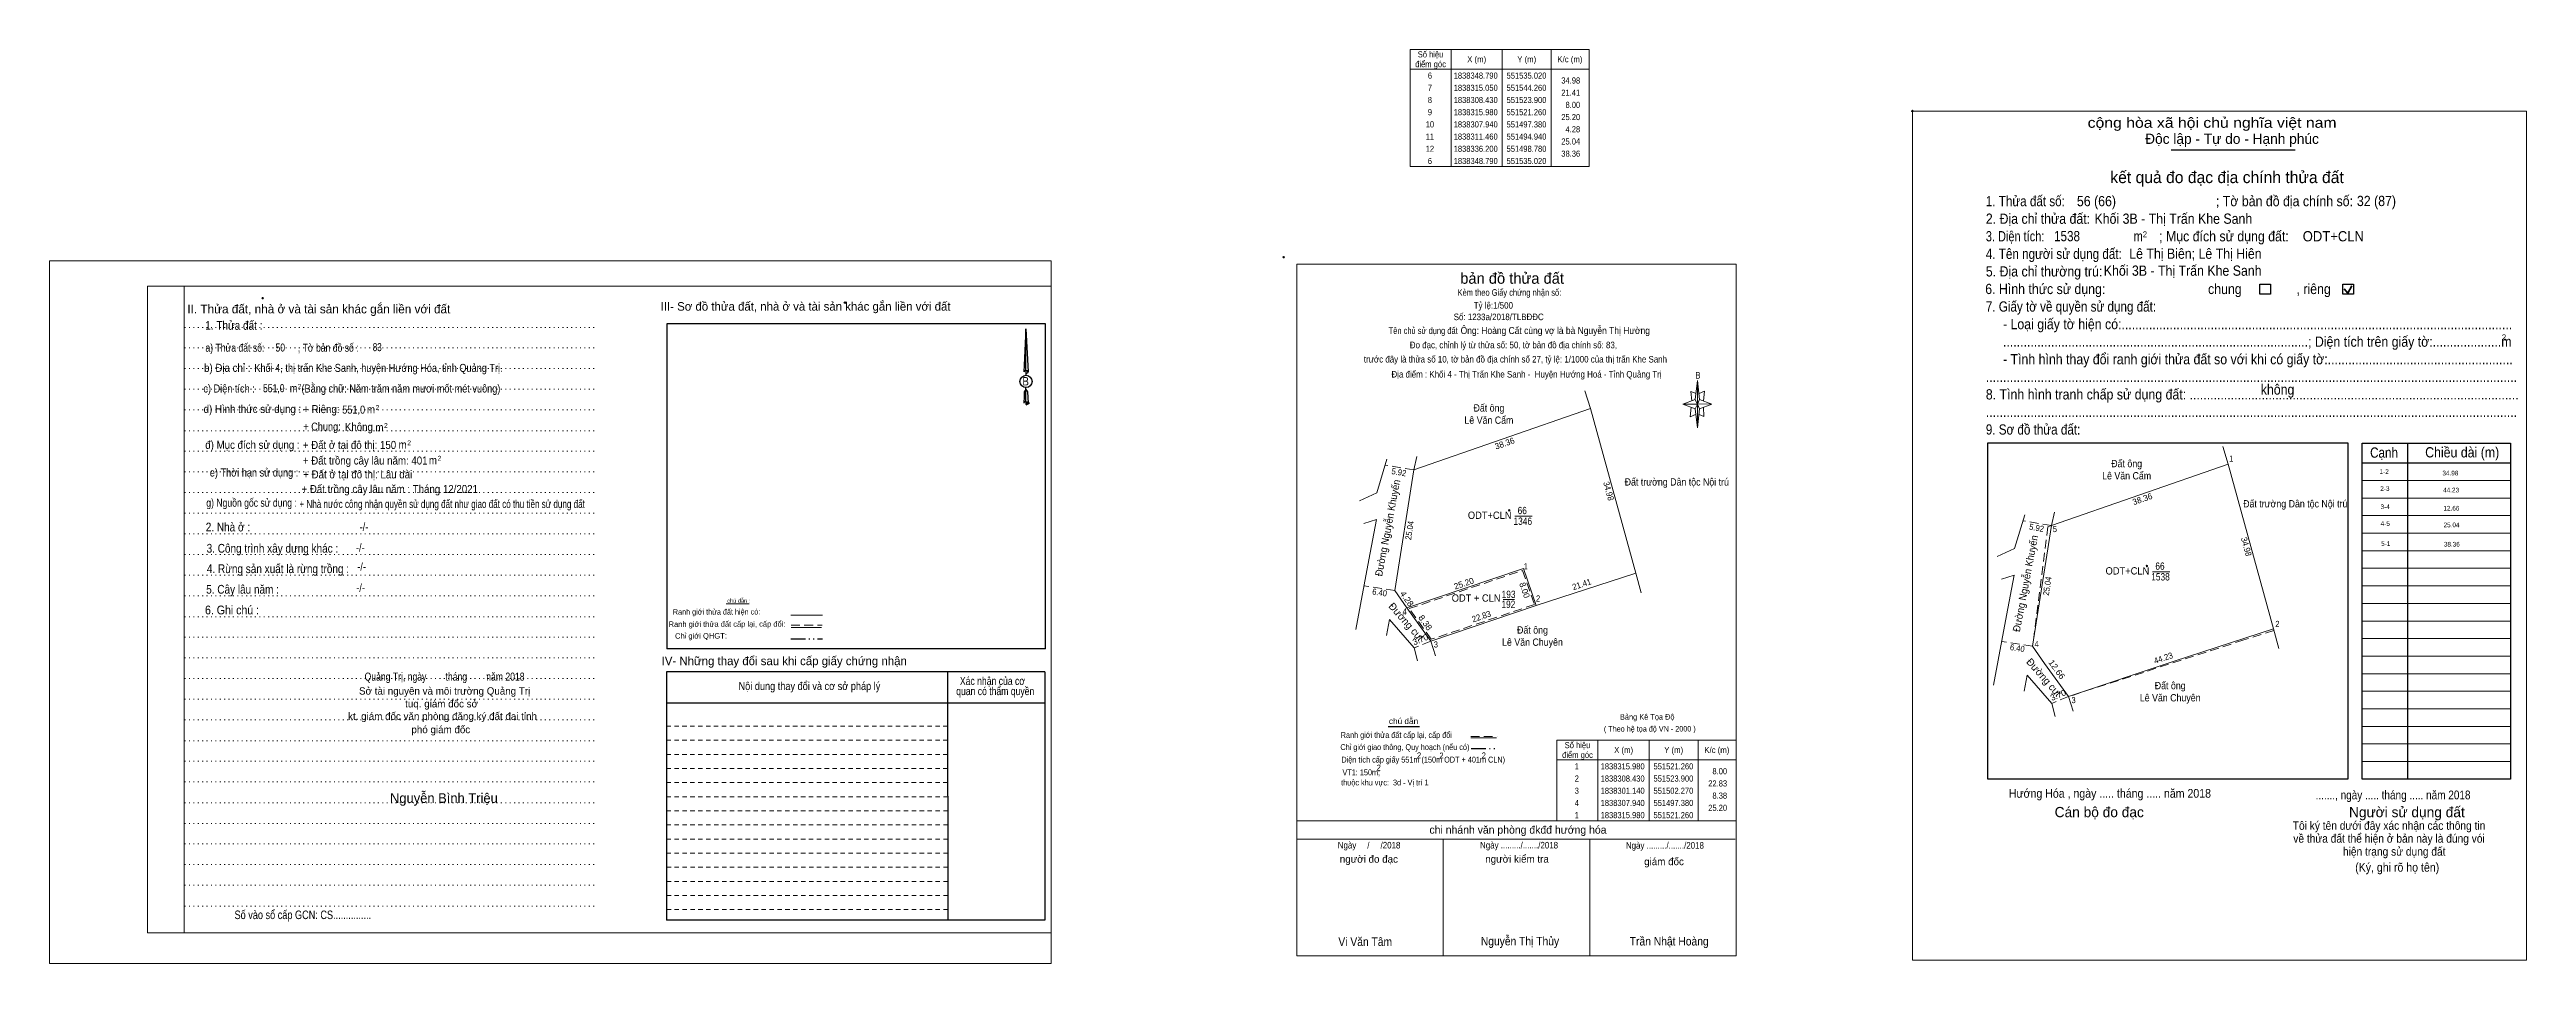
# Model space of a CAD drawing. Header units: metres. Extents: x 550655 to 551727, y 1838234 to 1838422.
# Drawn here: x 551219 to 551727, y 1838235 to 1838422 of the extents above; entities that cross this region are included whole.
import ezdxf
from ezdxf.enums import TextEntityAlignment as Align

# ---------------------------------------------------------------- set-up
doc = ezdxf.new("R2010")
doc.units = ezdxf.units.M
doc.header["$LTSCALE"] = 0.6
doc.header["$PDMODE"] = 32
doc.header["$PDSIZE"] = 0.3
for name, pattern in [('DASH_DOUBLE_DOT', [9.2, 5, -1.2, 0.3, -1.2, 0.3, -1.2]), ('DOTTED', [1.5, 0.3, -1.2]), ('MEDIUM_DASHED', [4.5, 3, -1.5]), ('SHORT_DASHED', [2.7, 1.5, -1.2])]:
    doc.linetypes.add(name, pattern=pattern)
for name, color, linetype, lineweight in [('1', 7, 'DOTTED', 13), ('10', 7, 'Continuous', 13), ('16', 7, 'Continuous', 25), ('18', 7, 'Continuous', 25), ('2', 7, 'SHORT_DASHED', 13), ('28', 7, 'Continuous', 25), ('5', 7, 'Continuous', 13), ('55', 7, 'Continuous', 13), ('63', 7, 'Continuous', 13), ('7', 7, 'Continuous', 13)]:
    doc.layers.add(name, color=color, linetype=linetype, lineweight=lineweight)
for name, color, linetype in [('30', 7, 'Continuous'), ('34', 7, 'Continuous'), ('6', 7, 'Continuous')]:
    doc.layers.add(name, color=color, linetype=linetype)

msp = doc.modelspace()

# ---------------------------------------------------------------- linework, layer by layer
at = {"layer": '1', "linetype": 'Continuous'}
for p, q in [((551239.43, 1838373.85), (551424.53, 1838373.85)), ((551239.43, 1838373.85), (551239.43, 1838241.35)), ((551424.53, 1838373.85), (551424.53, 1838240.23)), ((551239.43, 1838241.35), (551424.53, 1838241.35))]:
    msp.add_line(p, q, dxfattribs=at)
at = {"layer": '1'}
for p, q in [((551246.93, 1838373.85), (551246.93, 1838241.35)), ((551246.93, 1838373.85), (551246.93, 1838241.35)), ((551247.01, 1838365.43), (551331.55, 1838365.43)), ((551247.01, 1838361.21), (551331.55, 1838361.21)), ((551247.01, 1838356.97), (551331.55, 1838356.97)), ((551247.01, 1838352.73), (551331.55, 1838352.73)), ((551247.01, 1838348.49), (551331.55, 1838348.49)), ((551247.01, 1838344.25), (551331.55, 1838344.25)), ((551247.01, 1838340.03), (551331.55, 1838340.03)), ((551247.01, 1838335.79), (551331.55, 1838335.79)), ((551247.01, 1838331.55), (551331.55, 1838331.55)), ((551247.01, 1838327.31), (551331.55, 1838327.31)), ((551247.01, 1838323.09), (551331.55, 1838323.09)), ((551247.01, 1838318.85), (551331.55, 1838318.85)), ((551247.01, 1838314.61), (551331.55, 1838314.61)), ((551247.01, 1838310.37), (551331.55, 1838310.37)), ((551247.01, 1838306.13), (551331.55, 1838306.13)), ((551247.01, 1838301.91), (551331.55, 1838301.91)), ((551247.01, 1838297.67), (551331.55, 1838297.67)), ((551247.01, 1838293.43), (551331.55, 1838293.43)), ((551247.01, 1838289.21), (551331.55, 1838289.21)), ((551247.01, 1838284.97), (551331.55, 1838284.97)), ((551247.01, 1838280.71), (551331.55, 1838280.71)), ((551247.01, 1838276.49), (551331.55, 1838276.49)), ((551247.01, 1838272.27), (551331.55, 1838272.27)), ((551247.01, 1838268.01), (551331.55, 1838268.01)), ((551247.01, 1838263.77), (551331.55, 1838263.77)), ((551247.01, 1838259.55), (551331.55, 1838259.55)), ((551247.01, 1838255.31), (551331.55, 1838255.31)), ((551247.01, 1838251.07), (551331.55, 1838251.07)), ((551247.01, 1838246.83), (551331.55, 1838246.83))]:
    msp.add_line(p, q, dxfattribs=at)
at = {"layer": '1', "linetype": 'Continuous'}
for points in [[(551219.33, 1838235.05), (551424.53, 1838235.05), (551424.53, 1838379.05), (551219.33, 1838379.05)], [(551246.93, 1838373.85), (551424.53, 1838373.85), (551424.53, 1838241.35), (551246.93, 1838241.35)]]:
    msp.add_lwpolyline(points, close=True, dxfattribs=at)
at = {"layer": '10'}
for p, q in [((551533.87, 1838352.39), (551535.02, 1838348.79)), ((551498.78, 1838336.2), (551535.02, 1838348.79)), ((551493.31, 1838338.38), (551491.21, 1838331.48)), ((551499.43, 1838338.95), (551498.78, 1838336.21)), ((551629.42, 1838324.8), (551665.66, 1838337.39)), ((551664.51, 1838340.99), (551665.66, 1838337.39)), ((551491.21, 1838331.48), (551487.68, 1838329.87)), ((551498.78, 1838336.2), (551494.94, 1838311.46)), ((551519.51, 1838326.71), (551523.06, 1838326.71)), ((551623.95, 1838326.98), (551621.85, 1838320.08)), ((551630.07, 1838327.55), (551629.42, 1838324.81)), ((551491.18, 1838326.05), (551488.58, 1838325.21)), ((551629.42, 1838324.8), (551625.58, 1838300.06)), ((551621.85, 1838320.08), (551618.32, 1838318.47)), ((551494.94, 1838311.46), (551497.38, 1838307.94)), ((551497.38, 1838307.94), (551521.26, 1838315.98)), ((551521.26, 1838315.98), (551523.9, 1838308.43)), ((551621.82, 1838314.65), (551619.22, 1838313.81)), ((551650.15, 1838315.31), (551653.7, 1838315.31)), ((551497.38, 1838307.94), (551502.27, 1838301.14)), ((551517.1, 1838309.65), (551519.46, 1838309.65)), ((551493.8, 1838305.52), (551493.19, 1838302.29)), ((551493.8, 1838305.52), (551498.88, 1838299.75)), ((551502.27, 1838301.14), (551503.22, 1838298.13)), ((551498.88, 1838299.75), (551499.58, 1838297.09)), ((551625.58, 1838300.06), (551628.02, 1838296.54)), ((551624.44, 1838294.12), (551623.83, 1838290.89)), ((551624.44, 1838294.12), (551629.52, 1838288.35)), ((551629.52, 1838288.35), (551630.22, 1838285.69)), ((551632.91, 1838289.74), (551633.86, 1838286.73))]:
    msp.add_line(p, q, dxfattribs=at)
at = {"layer": '10', "linetype": 'MEDIUM_DASHED'}
for p, q in [((551498.78, 1838336.2), (551492.94, 1838337.18)), ((551629.42, 1838324.8), (551623.58, 1838325.78)), ((551494.94, 1838311.46), (551488.6, 1838312.44)), ((551502.27, 1838301.14), (551498.88, 1838299.75)), ((551625.58, 1838300.06), (551619.24, 1838301.04)), ((551632.91, 1838289.74), (551629.52, 1838288.35))]:
    msp.add_line(p, q, dxfattribs=at)
at = {"layer": '10'}
for points in [[(551535.02, 1838348.79), (551544.26, 1838315.05), (551545.37, 1838311)], [(551665.66, 1838337.39), (551674.9, 1838303.65), (551676.01, 1838299.6)], [(551491.18, 1838326.05), (551489.61, 1838317.77), (551486.9, 1838303.49)], [(551502.27, 1838301.14), (551523.9, 1838308.43), (551544.26, 1838315.05)], [(551621.82, 1838314.65), (551620.25, 1838306.37), (551617.54, 1838292.09)], [(551628.02, 1838296.54), (551632.91, 1838289.74), (551654.54, 1838297.03), (551674.9, 1838303.65)]]:
    msp.add_lwpolyline(points, dxfattribs=at)
at = {"layer": '10', "linetype": 'MEDIUM_DASHED'}
for points in [[(551629.42, 1838324.8), (551628.69, 1838324.55), (551625.58, 1838300.06)], [(551674.98, 1838303.28), (551668.83, 1838301.36), (551632.91, 1838289.74)]]:
    msp.add_lwpolyline(points, dxfattribs=at)
msp.add_lwpolyline([(551521.07, 1838315.6), (551523.52, 1838308.62), (551502.38, 1838301.5), (551497.86, 1838307.79)], close=True, dxfattribs=at)
at = {"layer": '10'}
for p in [(551518.35, 1838327.92), (551648.99, 1838316.52)]:
    msp.add_point(p, dxfattribs=at)
at = {"layer": '16'}
msp.add_line((551499.98, 1838283.52), (551493.54, 1838283.52), dxfattribs=at)
at = {"layer": '18'}
for p, q in [((551419.35, 1838365.15), (551419.81, 1838356.29)), ((551419.35, 1838365.15), (551419.81, 1838356.29)), ((551419.35, 1838365.15), (551419.81, 1838356.29)), ((551418.97, 1838357.69), (551418.89, 1838356.31)), ((551419.35, 1838356.59), (551419.35, 1838356.25)), ((551419.35, 1838356.25), (551419.35, 1838355.99)), ((551419.35, 1838355.99), (551419.35, 1838355.65)), ((551419.35, 1838355.99), (551419.35, 1838355.65)), ((551419.35, 1838355.99), (551419.35, 1838355.65)), ((551419.35, 1838352.69), (551419.35, 1838353.09)), ((551419.35, 1838352.69), (551419.35, 1838353.09)), ((551419.35, 1838352.69), (551419.35, 1838353.09)), ((551419.35, 1838352.69), (551419.69, 1838352.19)), ((551419.35, 1838352.69), (551419.69, 1838352.19)), ((551419.35, 1838352.69), (551419.69, 1838352.19)), ((551419.69, 1838352.19), (551419.81, 1838349.89)), ((551419.69, 1838352.19), (551419.81, 1838349.89)), ((551419.69, 1838352.19), (551419.81, 1838349.89)), ((551419.81, 1838356.29), (551419.81, 1838356.31)), ((551419.35, 1838350.19), (551419.35, 1838349.85)), ((551419.35, 1838349.85), (551419.35, 1838349.59))]:
    msp.add_line(p, q, dxfattribs=at)
for points in [[(551419.35, 1838356.59), (551419.35, 1838365.15), (551418.97, 1838357.69)], [(551419.35, 1838350.19), (551419.35, 1838352.69), (551419.01, 1838352.19), (551418.97, 1838351.25), (551418.89, 1838349.89)]]:
    msp.add_lwpolyline(points, dxfattribs=at)
for centre, start_param, end_param in [((551419.369, 1838356.2832), 1.57079633, 3.07445202), ((551419.369, 1838356.2832), 0.06714063, 1.57079633), ((551419.369, 1838356.2832), 4.71238898, 6.28318531), ((551419.369, 1838349.8627), 2.49106941, 3.07427841), ((551419.369, 1838349.8627), 1.57079633, 2.49106941), ((551419.369, 1838349.8627), 0.06714063, 1.57079633), ((551419.369, 1838349.8627), 4.71238898, 6.28318531)]:
    msp.add_ellipse(centre, major_axis=(0.4535, 0), ratio=0.655448, start_param=start_param, end_param=end_param, dxfattribs=at)
msp.add_ellipse((551419.3686, 1838354.3447), major_axis=(0, 1.258), ratio=0.983453, dxfattribs=at)
msp.add_point((551419.81, 1838349.89), dxfattribs=at)
at = {"layer": '2'}
for p, q in [((551403.31, 1838280.81), (551345.73, 1838280.81)), ((551403.31, 1838277.91), (551345.73, 1838277.91)), ((551403.31, 1838275.01), (551345.73, 1838275.01)), ((551403.31, 1838272.13), (551345.73, 1838272.13)), ((551403.33, 1838269.23), (551345.73, 1838269.23)), ((551403.33, 1838266.35), (551345.73, 1838266.35)), ((551403.33, 1838263.45), (551345.73, 1838263.45)), ((551403.33, 1838260.55), (551345.73, 1838260.55)), ((551403.33, 1838257.67), (551345.73, 1838257.67)), ((551403.35, 1838254.77), (551345.73, 1838254.77)), ((551403.35, 1838251.87), (551345.73, 1838251.87)), ((551403.35, 1838248.99), (551345.73, 1838248.99)), ((551403.35, 1838246.09), (551345.73, 1838246.09))]:
    msp.add_line(p, q, dxfattribs=at)
at = {"layer": '28'}
for p, q in [((551345.81, 1838366.17), (551345.81, 1838299.53)), ((551423.33, 1838299.53), (551345.81, 1838299.53)), ((551403.31, 1838294.83), (551403.35, 1838243.95)), ((551423.25, 1838294.83), (551423.21, 1838243.95)), ((551423.25, 1838288.37), (551345.73, 1838288.37)), ((551423.21, 1838243.95), (551345.73, 1838243.95))]:
    msp.add_line(p, q, dxfattribs=at)
at = {"layer": '28', "linetype": 'SHORT_DASHED', "lineweight": 13}
msp.add_line((551403.31, 1838283.69), (551345.73, 1838283.69), dxfattribs=at)
at = {"layer": '28'}
for points in [[(551423.33, 1838299.53), (551423.33, 1838366.17), (551345.81, 1838366.17)], [(551423.25, 1838294.83), (551345.73, 1838294.83), (551345.73, 1838243.95)]]:
    msp.add_lwpolyline(points, dxfattribs=at)
msp.add_point((551382.27, 1838370.49), dxfattribs=at)
at = {"layer": '5'}
for p, q in [((551556.44, 1838350.66), (551556.94, 1838354.56)), ((551556.44, 1838348.76), (551553.94, 1838349.66)), ((551557.34, 1838348.76), (551556.94, 1838344.86)), ((551558.24, 1838347.16), (551557.24, 1838347.56)), ((551557.34, 1838350.66), (551559.84, 1838349.66)), ((551558.14, 1838349.06), (551558.24, 1838347.16)), ((551510.46, 1838281.28), (551515.74, 1838281.28)), ((551474.84, 1838264.3), (551564.84, 1838264.3)), ((551474.84, 1838260.5), (551564.64, 1838260.5)), ((551474.84, 1838260.5), (551564.64, 1838260.5)), ((551474.84, 1838260.5), (551564.64, 1838260.5)), ((551504.84, 1838236.6), (551504.84, 1838260.5)), ((551534.84, 1838236.6), (551534.84, 1838260.5))]:
    msp.add_line(p, q, dxfattribs=at)
at = {"layer": '5', "linetype": 'MEDIUM_DASHED'}
msp.add_line((551510.46, 1838281.6), (551515.9, 1838281.6), dxfattribs=at)
at = {"layer": '5', "linetype": 'DASH_DOUBLE_DOT', "lineweight": 25}
msp.add_line((551510.58, 1838279.14), (551515.8, 1838279.14), dxfattribs=at)
at = {"layer": '5'}
for points in [[(551474.84, 1838378.4), (551564.84, 1838378.4), (551564.84, 1838236.6), (551474.84, 1838236.6)], [(551556.94, 1838354.56), (551557.34, 1838350.66), (551556.94, 1838349.66)], [(551556.94, 1838349.66), (551553.94, 1838349.66), (551556.44, 1838350.66), (551557.34, 1838348.76), (551559.84, 1838349.66), (551556.94, 1838349.76)], [(551556.94, 1838349.66), (551556.94, 1838344.86), (551556.44, 1838348.76)]]:
    msp.add_lwpolyline(points, close=True, dxfattribs=at)
for points in [[(551556.64, 1838351.86), (551555.54, 1838352.26), (551555.74, 1838350.36)], [(551557.24, 1838351.86), (551558.34, 1838352.36), (551558.14, 1838350.36)], [(551556.94, 1838349.66), (551556.44, 1838350.66), (551553.94, 1838349.66)], [(551555.64, 1838349.06), (551555.44, 1838347.06), (551556.54, 1838347.56)], [(551556.94, 1838349.66), (551557.34, 1838348.76), (551559.84, 1838349.66)], [(551564.84, 1838236.6), (551474.84, 1838236.6), (551474.84, 1838260.5)]]:
    msp.add_lwpolyline(points, dxfattribs=at)
for p in [(551472.14, 1838379.8), (551262.98, 1838371.41)]:
    msp.add_point(p, dxfattribs=at)
at = {"layer": '55'}
for p, q in [((551357.93, 1838308.76), (551362.67, 1838308.74)), ((551371.2, 1838306.42), (551377.7, 1838306.42)), ((551371.26, 1838303.94), (551377.5, 1838303.94)), ((551371.26, 1838303.94), (551377.5, 1838303.94))]:
    msp.add_line(p, q, dxfattribs=at)
at = {"layer": '55', "linetype": 'DASH_DOUBLE_DOT', "lineweight": 25}
msp.add_line((551371.16, 1838301.56), (551377.66, 1838301.56), dxfattribs=at)
at = {"layer": '55', "linetype": 'MEDIUM_DASHED'}
msp.add_line((551371.24, 1838304.38), (551377.64, 1838304.38), dxfattribs=at)
at = {"layer": '63'}
for p, q in [((551498.04, 1838418.37), (551534.74, 1838418.37)), ((551506.44, 1838422.37), (551506.44, 1838398.37)), ((551516.94, 1838422.37), (551516.94, 1838398.37)), ((551526.94, 1838422.37), (551526.94, 1838398.37)), ((551536.54, 1838280.8), (551536.54, 1838264.3)), ((551547.04, 1838280.8), (551547.04, 1838264.3)), ((551557.04, 1838280.8), (551557.04, 1838264.3)), ((551528.14, 1838276.8), (551564.84, 1838276.8))]:
    msp.add_line(p, q, dxfattribs=at)
for points in [[(551498.04, 1838422.37), (551534.74, 1838422.37), (551534.74, 1838398.37), (551498.04, 1838398.37)], [(551528.14, 1838280.8), (551564.84, 1838280.8), (551564.84, 1838264.3), (551528.14, 1838264.3)]]:
    msp.add_lwpolyline(points, close=True, dxfattribs=at)
at = {"layer": '7', "lineweight": 25}
for p, q in [((551653.93, 1838401.78), (551679.37, 1838401.78)), ((551702.35, 1838341.66), (551702.35, 1838272.84)), ((551693.05, 1838337.64), (551723.47, 1838337.64))]:
    msp.add_line(p, q, dxfattribs=at)
at = {"layer": '7', "lineweight": 35}
for p, q in [((551689.41, 1838373.34), (551690.13, 1838372.41)), ((551690.13, 1838372.41), (551691, 1838373.97))]:
    msp.add_line(p, q, dxfattribs=at)
at = {"layer": '7'}
for p, q in [((551693.05, 1838334.04), (551723.47, 1838334.04)), ((551693.05, 1838330.44), (551723.47, 1838330.44)), ((551693.05, 1838326.84), (551723.47, 1838326.84)), ((551693.05, 1838323.24), (551723.47, 1838323.24)), ((551693.05, 1838319.64), (551723.47, 1838319.64)), ((551693.05, 1838316.04), (551723.47, 1838316.04)), ((551693.05, 1838312.44), (551723.47, 1838312.44)), ((551693.05, 1838308.84), (551723.47, 1838308.84)), ((551693.05, 1838305.24), (551723.47, 1838305.24)), ((551693.05, 1838301.64), (551723.47, 1838301.64)), ((551693.05, 1838298.04), (551723.47, 1838298.04)), ((551693.05, 1838294.44), (551723.47, 1838294.44)), ((551693.05, 1838290.84), (551723.47, 1838290.84)), ((551693.05, 1838287.24), (551723.47, 1838287.24)), ((551693.05, 1838283.64), (551723.47, 1838283.64)), ((551693.05, 1838280.04), (551723.47, 1838280.04)), ((551693.05, 1838276.44), (551723.47, 1838276.44))]:
    msp.add_line(p, q, dxfattribs=at)
msp.add_lwpolyline([(551600.94, 1838409.76), (551726.74, 1838409.76), (551726.74, 1838235.76), (551600.94, 1838235.76)], close=True, dxfattribs=at)
at = {"layer": '7', "lineweight": 25}
for points in [[(551672.13, 1838374.27), (551674.29, 1838374.27), (551674.29, 1838372.26), (551672.13, 1838372.26)], [(551689.13, 1838374.27), (551691.29, 1838374.27), (551691.29, 1838372.26), (551689.13, 1838372.26)], [(551616.37, 1838341.78), (551690.17, 1838341.78), (551690.17, 1838272.84), (551616.37, 1838272.84)], [(551693.05, 1838341.66), (551723.47, 1838341.66), (551723.47, 1838272.84), (551693.05, 1838272.84)]]:
    msp.add_lwpolyline(points, close=True, dxfattribs=at)
at = {"layer": '7'}
msp.add_point((551600.94, 1838409.76), dxfattribs=at)

# ---------------------------------------------------------------- texts
at = {"layer": '1', "width": 0.9}
msp.add_text('Hướng Hóa , ngày ..... tháng ..... năm 2018', height=1.8, dxfattribs=at).set_placement((551620.71, 1838269.02))
at = {"layer": '10'}
for s, width, p in [('Lê Văn Cẩm', 0.9, (551514.195, 1838345.66)), ('Đất ông', 0.9, (551514.2, 1838348.16)), ('Đất ông', 0.9, (551644.84, 1838336.76)), ('Đất trường Dân tộc Nội trú', 0.9, (551552.68, 1838333)), ('Lê Văn Cẩm', 0.9, (551644.835, 1838334.26)), ('1346', 0.85, (551521.13, 1838324.95)), ('66', 0.85, (551521.025, 1838327.14)), ('Đất trường Dân tộc Nội trú', 0.9, (551679.38, 1838328.52)), ('66', 0.85, (551651.665, 1838315.74)), ('193', 0.85, (551518.225, 1838309.96)), ('1538', 0.85, (551651.77, 1838313.55)), ('192', 0.85, (551518.18, 1838307.91)), ('Lê Văn Chuyên', 0.9, (551523.115, 1838300.16)), ('Đất ông', 0.9, (551523.12, 1838302.66)), ('Đất ông', 0.9, (551653.76, 1838291.26)), ('Lê Văn Chuyên', 0.9, (551653.755, 1838288.76))]:
    msp.add_text(s, height=1.5, dxfattribs=dict(at, width=width)).set_placement(p, align=Align.CENTER)
for s, height, rotation, p in [('38.36', 1.25, 19.158, (551517.6249, 1838341.0453)), ('38.36', 1.25, 19.158, (551648.2649, 1838329.6453)), ('25.20', 1.25, 18.608, (551509.2656, 1838312.345)), ('8.00', 1.25, 289.273, (551520.9145, 1838311.3513)), ('Đường cụt', 1.5, 311.361, (551496.6802, 1838304.6006)), ('3.70', 1.25, 22.295, (551500.3879, 1838300.8606)), ('Đường cụt', 1.5, 311.361, (551627.3202, 1838293.2006)), ('3.70', 1.25, 22.295, (551631.0279, 1838289.4606))]:
    msp.add_text(s, height=height, rotation=rotation, dxfattribs=at).set_placement(p, align=Align.CENTER)
for s, height, rotation, width, p in [('5.92', 1.25, 350.474, 0.9, (551495.6566, 1838335.1205)), ('Đường Nguyễn Khuyến', 1.5, 79.246, 0.95, (551494.183, 1838324.1951)), ('34.98', 1.25, 285.315, 0.95, (551538.1176, 1838331.7101)), ('25.04', 1.25, 81.177, 0.9, (551498.5432, 1838323.7091)), ('Đường Nguyễn Khuyến', 1.5, 79.246, 0.95, (551624.823, 1838312.7951)), ('5.92', 1.25, 350.474, 0.9, (551626.2966, 1838323.7205)), ('34.98', 1.25, 285.315, 0.95, (551668.7576, 1838320.3101)), ('6.40', 1.25, 351.213, 0.9, (551491.7145, 1838310.4705)), ('4.28', 1.25, 304.729, 1.05, (551496.8721, 1838309.451)), ('21.41', 1.25, 18.625, 0.95, (551533.4004, 1838312.1736)), ('25.04', 1.25, 81.177, 0.9, (551629.1832, 1838312.3091)), ('8.38', 1.25, 305.721, 1.05, (551500.658, 1838304.5449)), ('22.83', 1.25, 18.625, 0.95, (551512.8554, 1838305.5854)), ('6.40', 1.25, 351.213, 0.9, (551622.3545, 1838299.0705)), ('12.66', 1.25, 305.721, 1.05, (551630.0197, 1838294.9549)), ('44.23', 1.25, 18.625, 0.95, (551652.5454, 1838297.0654))]:
    msp.add_text(s, height=height, rotation=rotation, dxfattribs=dict(at, width=width)).set_placement(p, align=Align.CENTER)
for s, height, width, p in [(' 1', 1.25, 0.75, (551666.67, 1838337.89)), ('ODT+CLN', 1.5, 0.95, (551518.83, 1838326.17)), ('5', 1.25, 0.75, (551630.55, 1838323.46)), (' 1', 1.25, 0.75, (551522.16, 1838315.82)), ('ODT+CLN', 1.5, 0.95, (551649.47, 1838314.77)), (' 4', 1.25, 0.85, (551497.38, 1838306.56)), ('ODT + CLN', 1.5, 0.95, (551516.58, 1838309.2)), (' 2', 1.25, 0.85, (551524.7, 1838309.23)), (' 3', 1.25, 0.8, (551503.75, 1838299.81)), ('4', 1.25, 0.8, (551626.83, 1838299.92)), ('2', 1.25, 0.8, (551676.14, 1838304.02)), (' 3', 1.25, 0.8, (551634.39, 1838288.41))]:
    msp.add_text(s, height=height, dxfattribs=dict(at, width=width)).set_placement(p, align=Align.RIGHT)
at = {"layer": '16', "width": 0.8}
for p in [(551491.625, 1838274.6), (551499.885, 1838277.11), (551504.475, 1838277.07), (551513.155, 1838277.11)]:
    msp.add_text('2', height=1.2, dxfattribs=at).set_placement(p, align=Align.CENTER)
at = {"layer": '18'}
for s, height, p in [('II. Thửa đất, nhà ở và tài sản khác gắn liền với đất', 1.8, (551274.5, 1838368.29)), ('Sở tài nguyên và môi trường Quảng Trị', 1.5, (551300.27, 1838290.16)), ('kt. giám đốc văn phòng đăng ký đất đai tỉnh', 1.5, (551299.835, 1838284.98)), ('tuq. giám đốc sở', 1.5, (551299.64, 1838287.53)), ('phó giám đốc', 1.5, (551299.485, 1838282.25)), ('Nguyễn Bình Triệu', 1.98, (551300.115, 1838267.97))]:
    msp.add_text(s, height=height, dxfattribs=at).set_placement(p, align=Align.CENTER)
for s, height, width, p in [('1. Thửa đất :', 1.8, 0.85, (551257.085, 1838364.93)), ('a) Thửa đất số:              , Tờ bản đồ số : ', 1.65, 0.8, (551267.2, 1838360.43)), ('50', 1.65, 0.8, (551266.595, 1838360.47)), ('83', 1.65, 0.75, (551286.46, 1838360.55)), ('b) Địa chỉ : ', 1.65, 0.9, (551256.01, 1838356.31)), (' Khối 4, thị trấn Khe Sanh, huyện Hướng Hóa, tỉnh Quảng Trị.', 1.65, 0.85, (551286.455, 1838356.29)), ('c) Diện tích :                                                   ', 1.65, 0.85, (551269.395, 1838352.07)), ('551,0', 1.65, 0.8, (551265.265, 1838352.13)), (' m', 1.65, 0.85, (551269.065, 1838352.11)), ('2', 1, 0.75, (551270.555, 1838352.83)), ('(Bằng chữ: Năm trăm năm mươi mốt mét vuông)', 1.65, 0.85, (551291.315, 1838352.07)), ('B', 1.728, 0.85, (551419.295, 1838353.51)), ('d) Hình thức sử dụng :', 1.65, 0.9, (551260.895, 1838347.87)), ('+ Riêng: ', 1.65, 0.9, (551275.285, 1838347.84)), ('551,0', 1.65, 0.85, (551281.635, 1838347.74)), (' m', 1.65, 0.9, (551284.905, 1838347.78)), ('2', 1, 0.8, (551286.52, 1838348.5)), ('đ) Mục đích sử dụng :', 1.65, 0.9, (551260.895, 1838340.53)), ('+ Đất ở tại đô thị: 150', 1.65, 0.9, (551280.775, 1838340.5)), ('       + Chung:', 1.65, 0.85, (551273.32, 1838344.26)), ('Không', 1.65, 0.9, (551282.7, 1838344.19)), (' m', 1.65, 0.9, (551286.645, 1838344.11)), ('2', 1, 0.8, (551288.24, 1838344.83)), (' m', 1.65, 0.9, (551291.385, 1838340.56)), ('2', 1, 0.8, (551293, 1838341.28)), ('e) Thời hạn sử dụng :', 1.65, 0.85, (551261.225, 1838334.85)), ('+ Đất trồng cây lâu năm: 401', 1.65, 0.9, (551283.995, 1838337.31)), ('+ Đất ở tại đô thị: Lâu dài', 1.65, 0.9, (551282.47, 1838334.47)), (' m', 1.65, 0.9, (551297.595, 1838337.37)), ('2', 1, 0.8, (551299.21, 1838338.09)), ('+ Đất trồng cây lâu năm : Tháng 12/2021', 1.65, 0.9, (551289.015, 1838331.47)), ('g) Nguồn gốc sử dụng :', 1.65, 0.8, (551260.72, 1838328.66)), ('+ Nhà nước công nhận quyền sử dụng đất như giao đất có thu tiền sử dụng đất', 1.65, 0.75, (551299.76, 1838328.4)), ('2. Nhà ở :', 1.8, 0.85, (551255.875, 1838323.6)), ('3. Công trình xây dựng khác :', 1.8, 0.85, (551264.99, 1838319.24)), ('4. Rừng sản xuất là rừng trồng :', 1.8, 0.85, (551266.125, 1838315.06)), ('5. Cây lâu năm :', 1.8, 0.85, (551258.87, 1838310.84)), ('6. Ghi chú :', 1.8, 0.9, (551256.715, 1838306.6)), ('Quảng Trị, ngày        tháng        năm 2018', 1.65, 0.8, (551300.255, 1838293.02)), ('Số vào sổ cấp GCN: CS...............', 1.75, 0.8, (551271.22, 1838244.15))]:
    msp.add_text(s, height=height, dxfattribs=dict(at, width=width)).set_placement(p, align=Align.CENTER)
at = {"layer": '2', "width": 0.9}
msp.add_text('Tỷ lệ:1/500', height=1.35, dxfattribs=at).set_placement((551515.1, 1838369.26), align=Align.CENTER)
at = {"layer": '28'}
for s, p in [('III- Sơ đồ thửa đất, nhà ở và tài sản khác gắn liền với đất', (551374.21, 1838368.85)), ('IV- Những thay đổi sau khi cấp giấy chứng nhận', (551369.835, 1838296.19))]:
    msp.add_text(s, height=1.75, dxfattribs=at).set_placement(p, align=Align.CENTER)
for s, width, p in [('-/-', 0.85, (551282.995, 1838319.5)), ('-/-', 0.85, (551283.735, 1838323.7)), ('-/-', 0.85, (551283.255, 1838315.56)), ('-/-', 0.85, (551283.055, 1838311.24)), ('Nội dung thay đổi và cơ sở pháp lý', 0.85, (551375, 1838291.09)), (' quan có thẩm quyền', 0.8, (551412.815, 1838290.05)), ('Xác nhận của cơ', 0.8, (551412.485, 1838292.13))]:
    msp.add_text(s, height=1.65, dxfattribs=dict(at, width=width)).set_placement(p, align=Align.CENTER)
at = {"layer": '30'}
for s, height, width, p in [('1-2', 0.9599, 0.85, (551698.54, 1838335.38)), ('2-3', 0.9599, 0.85, (551698.68, 1838331.9)), ('34.98', 0.96, 0.85, (551712.79, 1838335.08)), ('44.23', 0.96, 0.85, (551712.94, 1838331.6)), ('3-4', 0.9599, 0.9, (551698.75, 1838328.18)), ('12.66', 0.96, 0.85, (551713, 1838327.88)), ('4-5', 0.9599, 0.85, (551698.76, 1838324.73)), ('5-1', 0.96, 0.8, (551698.84, 1838320.62)), ('25.04', 0.96, 0.85, (551713.02, 1838324.46)), ('38.36', 0.96, 0.85, (551713.08, 1838320.5))]:
    msp.add_text(s, height=height, dxfattribs=dict(at, width=width)).set_placement(p, align=Align.RIGHT)
at = {"layer": '34', "width": 0.9}
msp.add_text('Ông: Hoàng Cất cùng vợ là bà Nguyễn Thị Hường', height=1.44, dxfattribs=at).set_placement((551508.4, 1838364.06))
at = {"layer": '5'}
for s, height, width, p in [('Kèm theo Giấy chứng nhận số: ', 1.35, 0.85, (551518.605, 1838371.9)), ('Số: 1233a/2018/TLBĐĐC', 1.35, 0.9, (551516.2, 1838366.9)), ('Tên chủ sử dụng đất', 1.35, 0.85, (551500.725, 1838364.08)), ('Đo đạc, chỉnh lý từ thửa số: 50, tờ bản đồ địa chính số: 83, ', 1.35, 0.9, (551519.44, 1838361.14)), ('trước đây là thửa số 10, tờ bản đồ địa chính số 27, tỷ lệ: 1/1000 của thị trấn Khe Sanh', 1.35, 0.9, (551519.625, 1838358.22)), ('Địa điểm : Khối 4 - Thị Trấn Khe Sanh -  Huyện Hướng Hoá - Tỉnh Quảng Trị ', 1.35, 0.9, (551522.125, 1838355.14)), ('B', 1.378, 0.8, (551557.02, 1838354.92)), ('chú dẫn', 1.2, 1.05, (551496.7, 1838284.12)), ('Ranh giới thửa đất cấp lại, cấp đổi', 1.2, 0.9, (551495.23, 1838281.28)), ('Chỉ giới giao thông, Quy hoạch (nếu có)', 1.2, 0.9, (551496.975, 1838278.8)), ('Diện tích cấp giấy 551m (150m ODT + 401m CLN)', 1.2, 0.9, (551500.735, 1838276.23)), ('thuộc khu vực:  3d - Vị trí 1', 1.2, 0.9, (551492.885, 1838271.54)), ('VT1: 150m; ', 1.2, 0.9, (551488.25, 1838273.62)), ('Ngày     /     /2018', 1.35, 0.9, (551489.645, 1838258.62)), ('Ngày ........./......./2018', 1.35, 0.9, (551520.37, 1838258.62)), ('Ngày ........./......./2018', 1.35, 0.9, (551550.25, 1838258.58)), ('Vi Văn Tâm', 1.75, 0.9, (551488.855, 1838238.64)), ('Nguyễn Thị Thủy', 1.75, 0.9, (551520.555, 1838238.76)), ('Trần Nhật Hoàng', 1.75, 0.9, (551551.13, 1838238.74))]:
    msp.add_text(s, height=height, dxfattribs=dict(at, width=width)).set_placement(p, align=Align.CENTER)
for s, height, p in [('bản đồ thửa đất', 2.25, (551518.945, 1838374.36)), ('chi nhánh văn phòng đkđđ hướng hóa', 1.6, (551520.15, 1838261.66)), ('người đo đạc', 1.5, (551489.605, 1838255.7)), ('người kiểm tra', 1.5, (551519.955, 1838255.72)), ('giám đốc', 1.5, (551550.065, 1838255.2))]:
    msp.add_text(s, height=height, dxfattribs=at).set_placement(p, align=Align.CENTER)
at = {"layer": '55', "width": 0.9}
for s, height, p in [('Ranh giới thửa đất hiện có:', 1.13, (551355.9738, 1838306.5576)), ('Ranh giới thửa đất cấp lại, cấp đổi:', 1.12, (551358.1188, 1838304.0524)), ('Chỉ giới QHGT:', 1.125, (551352.7788, 1838301.6304)), ('( Theo hệ tọa độ VN - 2000 )', 1.13, (551547.1488, 1838282.5789))]:
    msp.add_text(s, height=height, rotation=0.127, dxfattribs=at).set_placement(p, align=Align.CENTER)
at = {"layer": '55'}
for s, height, rotation, p in [('chú dẫn :', 0.8323, 359.976, (551360.5248, 1838308.9788)), ('Bảng Kê Tọa Độ', 1.13, 0.127, (551546.6288, 1838285.0233))]:
    msp.add_text(s, height=height, rotation=rotation, dxfattribs=at).set_placement(p, align=Align.CENTER)
at = {"layer": '6'}
for s, width, p in [('ODT+CLN', 0.95, (551680.91, 1838383.05)), ('Lê Thị Biên; Lê Thị Hiên', 0.9, (551645.37, 1838379.48))]:
    msp.add_text(s, height=2.1, dxfattribs=dict(at, width=width)).set_placement(p)
at = {"layer": '63'}
for s, width, p in [('điểm góc', 0.9, (551502.24, 1838418.75)), ('Số hiệu', 0.85, (551502.24, 1838420.75)), (' 6', 0.85, (551501.895, 1838416.4)), ('1838348.790', 0.85, (551511.49, 1838416.4)), ('X (m)', 0.95, (551511.69, 1838419.75)), ('551535.020', 0.85, (551521.89, 1838416.4)), ('Y (m)', 0.95, (551521.945, 1838419.75)), ('K/c (m)', 0.95, (551530.785, 1838419.75)), (' 8', 0.8, (551501.895, 1838411.4)), (' 7', 0.8, (551501.895, 1838413.9)), ('1838315.050', 0.85, (551511.49, 1838413.9)), ('1838308.430', 0.85, (551511.49, 1838411.4)), ('551544.260', 0.85, (551521.89, 1838413.9)), ('551523.900', 0.85, (551521.89, 1838411.4)), (' 10', 0.85, (551501.89, 1838406.4)), (' 9', 0.85, (551501.89, 1838408.9)), ('1838315.980', 0.85, (551511.49, 1838408.9)), ('1838307.940', 0.85, (551511.49, 1838406.4)), ('551521.260', 0.85, (551521.89, 1838408.9)), ('551497.380', 0.85, (551521.89, 1838406.4)), (' 12', 0.85, (551501.885, 1838401.4)), (' 11', 0.8, (551501.89, 1838403.9)), ('1838311.460', 0.85, (551511.49, 1838403.9)), ('1838336.200', 0.85, (551511.49, 1838401.4)), ('551494.940', 0.85, (551521.89, 1838403.9)), ('551498.780', 0.85, (551521.89, 1838401.4)), (' 6', 0.85, (551501.895, 1838398.9)), ('1838348.790', 0.85, (551511.49, 1838398.9)), ('551535.020', 0.85, (551521.89, 1838398.9)), ('Số hiệu', 0.85, (551532.34, 1838279.18)), ('điểm góc', 0.9, (551532.34, 1838277.18)), (' 1', 0.75, (551531.99, 1838274.83)), ('1838315.980', 0.85, (551541.59, 1838274.83)), ('X (m)', 0.95, (551541.79, 1838278.18)), ('551521.260', 0.85, (551551.99, 1838274.83)), ('Y (m)', 0.95, (551552.045, 1838278.18)), ('K/c (m)', 0.95, (551560.885, 1838278.18)), (' 3', 0.8, (551531.985, 1838269.83)), (' 2', 0.85, (551531.995, 1838272.33)), ('1838308.430', 0.85, (551541.59, 1838272.33)), ('1838301.140', 0.85, (551541.59, 1838269.83)), ('551523.900', 0.85, (551551.99, 1838272.33)), ('551502.270', 0.85, (551551.99, 1838269.83)), (' 4', 0.85, (551531.99, 1838267.33)), (' 1', 0.75, (551531.99, 1838264.83)), ('1838307.940', 0.85, (551541.59, 1838267.33)), ('1838315.980', 0.85, (551541.59, 1838264.83)), ('551497.380', 0.85, (551551.99, 1838267.33)), ('551521.260', 0.85, (551551.99, 1838264.83))]:
    msp.add_text(s, height=1.25, dxfattribs=dict(at, width=width)).set_placement(p, align=Align.CENTER)
at = {"layer": '63', "width": 0.85}
for s, p in [('34.98', (551532.89, 1838415.4)), ('21.41', (551532.89, 1838412.9)), ('25.20', (551532.89, 1838407.9)), ('8.00', (551532.89, 1838410.4)), ('25.04', (551532.89, 1838402.9)), ('4.28', (551532.89, 1838405.4)), ('38.36', (551532.89, 1838400.4)), ('22.83', (551562.99, 1838271.33)), ('8.00', (551562.99, 1838273.83)), ('25.20', (551562.99, 1838266.33)), ('8.38', (551562.99, 1838268.83))]:
    msp.add_text(s, height=1.25, dxfattribs=at).set_placement(p, align=Align.RIGHT)
at = {"layer": '7'}
for s, height, width, p in [('cộng hòa xã hội chủ nghĩa việt nam', 2.1, 1.15, (551636.85, 1838406.33)), ('1. Thửa đất số:', 2.1, 0.85, (551615.99, 1838390.25)), ('56 (66)', 2.1, 0.9, (551634.65, 1838390.25)), ('; Tờ bản đồ địa chính số:', 2.1, 0.9, (551663.13, 1838390.25)), ('32 (87)', 2.1, 0.9, (551692.01, 1838390.28)), ('2. Địa chỉ thửa đất:', 2.1, 0.9, (551615.99, 1838386.65)), ('Khối 3B - Thị Trấn Khe Sanh', 2.1, 0.9, (551638.25, 1838386.65)), ('3. Diện tích:', 2.1, 0.8, (551615.99, 1838383.05)), ('1538', 2.1, 0.85, (551629.97, 1838383.08)), ('m', 2.1, 0.8, (551646.27, 1838383.05)), ('2', 1.2, 0.8, (551648.15, 1838383.89)), ('; Mục đích sử dụng đất:', 2.1, 0.9, (551651.49, 1838383.05)), ('4. Tên người sử dụng đất:', 2.1, 0.85, (551615.99, 1838379.45)), ('5. Địa chỉ thường trú:', 2.1, 0.9, (551615.99, 1838375.85)), ('Khối 3B - Thị Trấn Khe Sanh', 2.1, 0.9, (551640.16, 1838376)), ('6. Hình thức sử dụng:', 2.1, 0.9, (551615.87, 1838372.25)), ('chung                , riêng', 2.1, 0.9, (551661.51, 1838372.25)), ('7. Giấy tờ về quyền sử dụng đất:', 2.1, 0.85, (551615.99, 1838368.65)), ('     - Loại giấy tờ hiện có:..................................................................................................................', 2.1, 0.9, (551615.99, 1838365.05)), ('     .........................................................................................; Diện tích trên giấy tờ:....................m', 2.1, 0.9, (551615.99, 1838361.45)), ('2', 1.2, 0.8, (551721.71, 1838362.77)), ('     - Tình hình thay đổi ranh giới thửa đất so với khi có giấy tờ:......................................................', 2.1, 0.9, (551615.99, 1838357.85)), ('8. Tình hình tranh chấp sử dụng đất: ................................................................................................', 2.1, 0.9, (551615.99, 1838350.65)), ('...........................................................................................................................................................', 2.1, 0.9, (551615.99, 1838354.25)), ('không', 2.1, 0.9, (551672.31, 1838351.64)), ('...........................................................................................................................................................', 2.1, 0.9, (551615.99, 1838347.05)), ('9. Sơ đồ thửa đất:', 2.1, 0.85, (551615.99, 1838343.45)), ('Cạnh', 2.1, 0.85, (551694.71, 1838338.71)), ('Chiều dài (m)', 2.1, 0.9, (551705.99, 1838338.77)), ('......., ngày ..... tháng ..... năm 2018', 1.8, 0.85, (551683.55, 1838268.69)), ('(Ký, ghi rõ họ tên)', 1.8, 0.9, (551691.65, 1838253.87))]:
    msp.add_text(s, height=height, dxfattribs=dict(at, width=width)).set_placement(p)
for s, p in [('Độc lập - Tự do - Hạnh phúc', (551648.63, 1838403.03)), ('Cán bộ đo đạc', (551630.09, 1838265.03)), ('Người sử dụng đất', (551690.39, 1838265.03))]:
    msp.add_text(s, height=2.1, dxfattribs=at).set_placement(p)
msp.add_text('kết quả đo đạc địa chính thửa đất', height=2.4, dxfattribs=at).set_placement((551665.405, 1838394.99), align=Align.CENTER)
at = {"layer": '7', "width": 0.9}
for s, p in [('Tôi ký tên dưới đây xác nhận các thông tin', (551698.59, 1838262.45)), ('về thửa đất thể hiện ở bản này là đúng vói', (551698.585, 1838259.81)), ('hiện trạng sử dụng đất', (551699.65, 1838257.14))]:
    msp.add_text(s, height=1.735, dxfattribs=at).set_placement(p, align=Align.CENTER)

doc.saveas('drawing.dxf')
